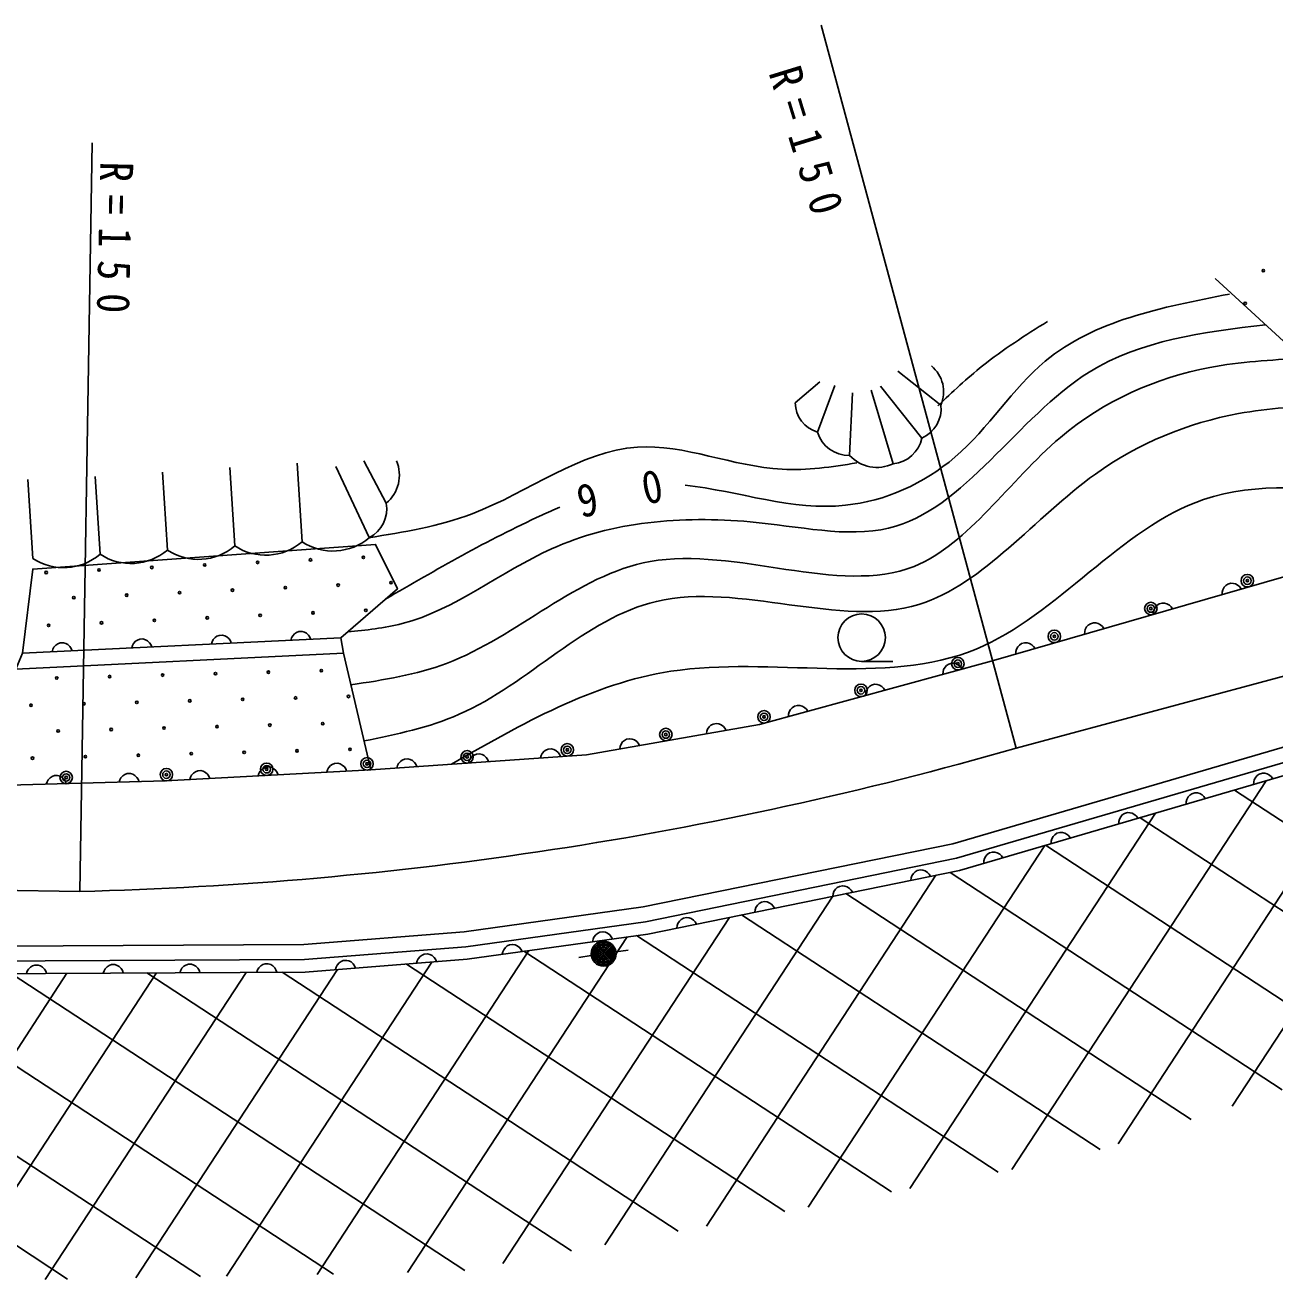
# Model space of a CAD drawing. Units: millimetres, scale not verified. Extents: x 40000 to 680000, y 20000 to 380000.
# Drawn here: x 85648 to 135721, y 264906 to 315602 of the extents above; entities that cross this region are included whole.
import ezdxf

# ---------------------------------------------------------------- set-up
doc = ezdxf.new("R2010")
doc.units = ezdxf.units.MM
doc.header["$LTSCALE"] = 1000
doc.layers.add('M-BGD', color=7, linetype='Continuous', lineweight=25)
doc.styles.add('ＭＳ ゴシック', font='')
doc.styles.get('ＭＳ ゴシック').set_extended_font_data('MS Gothic')

msp = doc.modelspace()

# ---------------------------------------------------------------- hatches: boundary and pattern name
at = {"layer": 'M-BGD'}
h = msp.add_hatch(dxfattribs=at)
h.set_pattern_fill('USER', color=256, style=0, pattern_type=2)
h.set_pattern_definition([(236.8024, (124411, 334329), (2510.36, -1642.583), []), (326.8024, (124411, 334329), (1642.583, 2510.36), [])])
h.paths.add_polyline_path([(63032, 277495), (96862, 277673), (103353, 278186), (110591, 279195), (123091, 281742), (144727, 288067), (153072, 290326), (165286, 293454), (169210, 294274), (174017, 294801), (180943, 295213), (187054, 295213), (196887, 294506), (216630, 291969), (248564, 287011), (252053, 286198), (255350, 284752), (257589, 283423), (252200, 274037), (245628, 275908), (193679, 282354), (173961, 283491), (156518, 279700), (127700, 270220), (103052, 265669), (62814, 264906)])

# ---------------------------------------------------------------- linework, layer by layer
for p, q in [((117546, 315602), (125359, 286638)), ((87838, 280898), (88331, 310894)), ((137196, 301911), (133330, 305460)), ((122342, 300381), (120621, 301744)), ((116508, 300477), (117488, 301313)), ((117393, 299305), (118086, 301170)), ((121577, 299066), (119927, 301146)), ((118684, 298372), (118803, 300883)), ((120429, 298038), (119545, 300979)), ((100109, 296455), (99212, 298153)), ((91342, 294577), (91149, 297702)), ((94040, 294744), (93846, 297884)), ((96738, 294911), (96544, 298065)), ((99436, 295077), (98091, 297929)), ((85946, 294244), (85751, 297399)), ((88644, 294411), (88452, 297521)), ((124355, 290130), (140880, 294891)), ((125359, 286638), (152036, 293833)), ((115074, 287588), (124355, 290130)), ((119167, 290119), (120417, 290119)), ((108133, 286377), (115074, 287588)), ((99499, 285772), (108133, 286377)), ((91267, 285328), (99499, 285772)), ((82511, 285086), (91267, 285328)), ((63933, 281291), (87838, 280898)), ((108330, 278332), (107835, 278257)), ((109319, 278480), (109813, 278552))]:
    msp.add_line(p, q, dxfattribs=at)
for points in [[(63026, 278595), (96815, 278773), (103234, 279280), (110405, 280279), (122826, 282811), (144429, 289126), (152792, 291390), (165037, 294525), (169037, 295361), (173924, 295898), (180911, 296313), (187093, 296313), (196997, 295601), (216784, 293058), (248773, 288091), (252401, 287247), (255853, 285733), (258150, 284369)], [(63029, 277995), (96841, 278173), (103299, 278683), (110506, 279688), (122970, 282228), (144591, 288549), (152945, 290810), (165173, 293941), (169131, 294768), (173975, 295300), (180928, 295713), (187072, 295713), (196937, 295004), (216700, 292464), (248659, 287502), (252211, 286675), (255578, 285198), (257844, 283853)], [(257589, 283423), (255350, 284752), (252053, 286198), (248564, 287011), (216630, 291969), (196887, 294506), (187054, 295213), (180943, 295213), (174017, 294801), (169210, 294274), (165286, 293454), (153072, 290326), (144727, 288067), (123091, 281742), (110591, 279195), (103353, 278186), (96862, 277673), (63032, 277495)], [(85531, 290450), (85947, 293819), (99688, 294803), (100559, 293024), (98288, 291056)], [(134379, 293018), (134321, 293102), (134253, 293165), (134154, 293220), (134064, 293244), (133963, 293248), (133840, 293213), (133756, 293155), (133693, 293087), (133638, 292988), (133614, 292898), (133610, 292797)], [(131625, 292225), (131567, 292308), (131499, 292372), (131400, 292426), (131310, 292450), (131209, 292454), (131086, 292419), (131002, 292362), (130939, 292293), (130884, 292194), (130860, 292104), (130856, 292003)], [(128870, 291431), (128813, 291514), (128745, 291578), (128646, 291633), (128556, 291657), (128455, 291661), (128332, 291625), (128248, 291568), (128185, 291500), (128130, 291401), (128106, 291311), (128102, 291210)], [(85266, 289807), (85531, 290450), (98288, 291056), (98401, 290450)], [(90714, 290696), (90678, 290791), (90626, 290868), (90542, 290944), (90460, 290988), (90363, 291016), (90235, 291010), (90141, 290973), (90063, 290922), (89987, 290838), (89943, 290756), (89915, 290658)], [(93903, 290848), (93867, 290942), (93815, 291020), (93731, 291096), (93649, 291140), (93552, 291167), (93424, 291161), (93330, 291125), (93252, 291073), (93176, 290989), (93132, 290907), (93104, 290810)], [(97093, 290999), (97056, 291093), (97004, 291171), (96921, 291247), (96838, 291291), (96741, 291319), (96613, 291313), (96519, 291276), (96441, 291224), (96365, 291141), (96321, 291058), (96294, 290961)], [(87525, 290545), (87489, 290639), (87437, 290717), (87353, 290793), (87271, 290837), (87174, 290864), (87046, 290858), (86951, 290822), (86874, 290770), (86798, 290686), (86753, 290604), (86726, 290507)], [(126116, 290637), (126059, 290721), (125991, 290784), (125892, 290839), (125802, 290863), (125700, 290867), (125577, 290832), (125494, 290774), (125431, 290706), (125376, 290607), (125352, 290517), (125348, 290416)], [(82511, 285086), (85266, 289807), (98401, 290450), (99499, 285772)], [(123194, 289812), (123138, 289896), (123070, 289960), (122972, 290016), (122882, 290042), (122781, 290047), (122658, 290013), (122573, 289957), (122509, 289890), (122453, 289791), (122428, 289702), (122422, 289601)], [(120100, 288964), (120044, 289049), (119977, 289113), (119878, 289169), (119788, 289194), (119687, 289200), (119564, 289166), (119480, 289110), (119415, 289042), (119359, 288944), (119334, 288854), (119329, 288753)], [(117007, 288117), (116950, 288201), (116883, 288266), (116785, 288322), (116695, 288347), (116594, 288352), (116470, 288319), (116386, 288262), (116322, 288195), (116266, 288097), (116240, 288007), (116235, 287906)], [(113733, 287354), (113685, 287443), (113624, 287513), (113531, 287578), (113444, 287612), (113344, 287627), (113218, 287605), (113129, 287557), (113058, 287496), (112993, 287403), (112960, 287316), (112945, 287216)], [(110262, 286748), (110214, 286838), (110153, 286908), (110061, 286973), (109974, 287007), (109874, 287022), (109748, 287000), (109659, 286952), (109588, 286891), (109523, 286798), (109489, 286711), (109474, 286611)], [(107093, 286304), (107055, 286398), (107001, 286474), (106916, 286548), (106833, 286591), (106735, 286616), (106607, 286607), (106513, 286568), (106437, 286515), (106363, 286429), (106320, 286346), (106295, 286248)], [(98526, 285719), (98489, 285814), (98437, 285891), (98353, 285966), (98270, 286010), (98173, 286037), (98045, 286030), (97951, 285993), (97874, 285941), (97798, 285856), (97754, 285774), (97728, 285676)], [(101337, 285901), (101298, 285994), (101245, 286071), (101160, 286145), (101076, 286187), (100978, 286212), (100851, 286203), (100757, 286165), (100681, 286111), (100606, 286026), (100564, 285943), (100539, 285845)], [(104215, 286102), (104176, 286196), (104123, 286272), (104038, 286347), (103954, 286389), (103856, 286414), (103729, 286405), (103635, 286367), (103559, 286313), (103485, 286228), (103442, 286144), (103417, 286046)], [(87289, 285218), (87254, 285313), (87204, 285392), (87122, 285469), (87040, 285515), (86943, 285545), (86816, 285541), (86720, 285506), (86642, 285456), (86564, 285374), (86518, 285293), (86489, 285196)], [(90207, 285299), (90173, 285394), (90123, 285472), (90040, 285550), (89959, 285596), (89862, 285625), (89734, 285622), (89639, 285587), (89561, 285537), (89483, 285455), (89437, 285373), (89408, 285277)], [(93038, 285423), (93001, 285518), (92949, 285595), (92865, 285670), (92782, 285714), (92685, 285741), (92557, 285734), (92463, 285697), (92386, 285645), (92310, 285560), (92266, 285478), (92240, 285380)], [(95782, 285571), (95745, 285666), (95693, 285743), (95609, 285818), (95526, 285862), (95429, 285889), (95301, 285882), (95207, 285845), (95130, 285793), (95054, 285708), (95010, 285626), (94984, 285528)], [(135645, 285412), (135587, 285495), (135519, 285559), (135419, 285613), (135329, 285637), (135228, 285640), (135105, 285604), (135022, 285547), (134959, 285478), (134904, 285379), (134881, 285289), (134877, 285188)], [(132940, 284622), (132883, 284705), (132814, 284768), (132715, 284822), (132625, 284846), (132524, 284850), (132401, 284814), (132318, 284756), (132254, 284688), (132200, 284588), (132176, 284498), (132173, 284397)], [(130236, 283831), (130178, 283914), (130110, 283977), (130010, 284032), (129920, 284055), (129819, 284059), (129696, 284023), (129613, 283966), (129550, 283897), (129495, 283798), (129472, 283708), (129468, 283606)], [(127531, 283040), (127474, 283123), (127405, 283187), (127306, 283241), (127216, 283265), (127115, 283268), (126992, 283233), (126909, 283175), (126845, 283106), (126791, 283007), (126767, 282917), (126764, 282816)], [(124827, 282250), (124769, 282333), (124701, 282396), (124601, 282450), (124511, 282474), (124410, 282478), (124287, 282442), (124204, 282384), (124141, 282316), (124086, 282216), (124063, 282126), (124059, 282025)], [(121920, 281503), (121870, 281591), (121807, 281660), (121712, 281722), (121624, 281753), (121524, 281766), (121398, 281740), (121311, 281689), (121242, 281626), (121179, 281532), (121148, 281444), (121136, 281344)], [(118795, 280867), (118745, 280954), (118682, 281023), (118587, 281085), (118499, 281117), (118399, 281129), (118273, 281103), (118186, 281053), (118117, 280990), (118054, 280895), (118023, 280807), (118011, 280707)], [(115670, 280230), (115620, 280317), (115557, 280386), (115462, 280449), (115374, 280480), (115274, 280492), (115148, 280466), (115061, 280416), (114992, 280353), (114929, 280258), (114898, 280170), (114886, 280070)], [(112545, 279593), (112494, 279681), (112431, 279749), (112337, 279812), (112249, 279843), (112149, 279855), (112023, 279829), (111936, 279779), (111867, 279716), (111804, 279622), (111773, 279534), (111761, 279433)], [(109177, 278998), (109132, 279088), (109074, 279161), (108984, 279229), (108898, 279266), (108798, 279284), (108671, 279266), (108581, 279221), (108508, 279163), (108440, 279073), (108404, 278987), (108385, 278887)], [(102129, 278089), (102090, 278183), (102036, 278258), (101950, 278332), (101866, 278373), (101768, 278398), (101640, 278388), (101547, 278348), (101471, 278294), (101398, 278208), (101356, 278125), (101332, 278026)], [(105559, 278493), (105514, 278584), (105455, 278657), (105365, 278725), (105279, 278761), (105180, 278780), (105053, 278762), (104962, 278717), (104890, 278659), (104821, 278568), (104785, 278483), (104766, 278383)], [(86498, 277619), (86465, 277714), (86417, 277794), (86336, 277874), (86256, 277921), (86160, 277953), (86032, 277952), (85936, 277920), (85856, 277871), (85777, 277791), (85729, 277710), (85698, 277614)], [(89573, 277635), (89541, 277731), (89492, 277810), (89412, 277890), (89331, 277937), (89235, 277969), (89107, 277968), (89011, 277936), (88932, 277887), (88852, 277807), (88805, 277727), (88773, 277630)], [(92648, 277651), (92616, 277747), (92568, 277826), (92487, 277906), (92407, 277954), (92311, 277985), (92183, 277984), (92087, 277952), (92007, 277904), (91928, 277823), (91880, 277743), (91848, 277647)], [(95724, 277667), (95691, 277763), (95643, 277843), (95563, 277922), (95482, 277970), (95386, 278001), (95258, 278001), (95162, 277968), (95083, 277920), (95003, 277839), (94955, 277759), (94924, 277663)], [(98883, 277833), (98844, 277926), (98790, 278002), (98704, 278075), (98620, 278117), (98522, 278141), (98394, 278131), (98301, 278092), (98225, 278038), (98152, 277952), (98110, 277868), (98086, 277770)]]:
    msp.add_lwpolyline(points, dxfattribs=at)
for centre, radius in [((135265, 305772), 50), ((134536, 304460), 50), ((94958, 294083), 50), ((97077, 294184), 50), ((99196, 294284), 50), ((86483, 293681), 50), ((88602, 293781), 50), ((90720, 293882), 50), ((92839, 293983), 50), ((134625, 293350), 250), ((93949, 292973), 50), ((96068, 293074), 50), ((98187, 293175), 50), ((100306, 293275), 50), ((134625, 293350), 150), ((134625, 293350), 50), ((87592, 292672), 50), ((89711, 292772), 50), ((91830, 292873), 50), ((95059, 291964), 50), ((97178, 292065), 50), ((99297, 292166), 50), ((119167, 291069), 950), ((130758, 292235), 250), ((130758, 292235), 150), ((130758, 292235), 50), ((86583, 291562), 50), ((88702, 291663), 50), ((90821, 291763), 50), ((92940, 291864), 50), ((126890, 291120), 250), ((126890, 291120), 150), ((126890, 291120), 50), ((123020, 290024), 250), ((123020, 290024), 150), ((123020, 290024), 50), ((86909, 289452), 50), ((89029, 289510), 50), ((91150, 289569), 50), ((93270, 289628), 50), ((95391, 289686), 50), ((97511, 289745), 50), ((119138, 288960), 250), ((119138, 288960), 150), ((119138, 288960), 50), ((87998, 288421), 50), ((90119, 288479), 50), ((92239, 288538), 50), ((94360, 288597), 50), ((96480, 288655), 50), ((98601, 288714), 50), ((85878, 288362), 50), ((115256, 287897), 250), ((115256, 287897), 150), ((91208, 287448), 50), ((93329, 287507), 50), ((95449, 287566), 50), ((97570, 287624), 50), ((115256, 287897), 50), ((86967, 287331), 50), ((89088, 287390), 50), ((111319, 287187), 250), ((111319, 287187), 150), ((111319, 287187), 50), ((92298, 286418), 50), ((94418, 286476), 50), ((96539, 286535), 50), ((98660, 286593), 50), ((103354, 286293), 250), ((103354, 286293), 150), ((107370, 286574), 250), ((107370, 286574), 150), ((107370, 286574), 50), ((85936, 286242), 50), ((88057, 286300), 50), ((90177, 286359), 50), ((95323, 285797), 250), ((95323, 285797), 150), ((99343, 286014), 250), ((99343, 286014), 150), ((99343, 286014), 50), ((103354, 286293), 50), ((87287, 285468), 250), ((87287, 285468), 150), ((87287, 285468), 50), ((91304, 285580), 250), ((91304, 285580), 150), ((91304, 285580), 50), ((95323, 285797), 50), ((108824, 278408), 500), ((108824, 278408), 440), ((108824, 278408), 380), ((108824, 278408), 320), ((108824, 278408), 260), ((108824, 278408), 200), ((108824, 278408), 140), ((108824, 278408), 80), ((108824, 278408), 20)]:
    msp.add_circle(centre, radius, dxfattribs=at)
for centre, radius, start, end in [((121099, 300915), 1353, 336.7571, 50.4969), ((117731, 300481), 1223, 180.1866, 253.9264), ((121083, 300233), 1268, 292.9385, 6.6783), ((118660, 299699), 1327, 197.2925, 271.0322), ((120318, 299317), 1284, 274.9851, 348.7249), ((99185, 297582), 1457, 309.3485, 23.0883), ((119780, 299369), 1481, 222.2737, 296.0135), ((98854, 296215), 1278, 297.1005, 10.8403), ((97976, 296793), 2253, 236.6641, 310.4039), ((89882, 296293), 2253, 236.6641, 310.4039), ((92580, 296459), 2253, 236.6641, 310.4039), ((95278, 296626), 2253, 236.6641, 310.4039), ((87184, 296126), 2253, 236.6641, 310.4039), ((84100, 430852), 150000, 271.42821, 285.96581)]:
    msp.add_arc(centre, radius, start, end, dxfattribs=at)
for points, knots in [([(112097, 297180), (114234, 296943), (116406, 296136), (118518, 296376), (120104, 296529), (121670, 297242), (122903, 298300), (124264, 299468), (125220, 301055), (126528, 302148), (128472, 303773), (131193, 304304), (133914, 304836)], [0, 0, 0, 0, 1, 1, 1, 2, 2, 2, 3, 3, 3, 4, 4, 4, 4]), ([(122225, 300363), (122806, 300912), (123387, 301460), (124009, 301956), (124832, 302613), (125727, 303177), (126622, 303741)], [0, 0, 0, 0, 1, 1, 1, 2, 2, 2, 2]), ([(98565, 291296), (99303, 291372), (100042, 291449), (100746, 291632), (102883, 292185), (104702, 293710), (106737, 294627), (109180, 295727), (111934, 295951), (114704, 295710), (116621, 295540), (118580, 295055), (120249, 295456), (123307, 296190), (125391, 299902), (128279, 301701), (130358, 302997), (132853, 303302), (135348, 303607)], [0, 0, 0, 0, 1, 1, 1, 2, 2, 2, 3, 3, 3, 4, 4, 4, 5, 5, 5, 6, 6, 6, 6]), ([(98700, 289178), (100005, 289378), (101310, 289578), (102531, 290038), (105367, 291108), (107747, 293586), (110689, 294117), (114102, 294734), (118271, 292730), (121269, 293926), (123472, 294823), (125069, 297345), (127132, 299088), (128879, 300565), (130960, 301483), (133123, 301893), (134332, 302122), (135567, 302192), (136801, 302262)], [0, 0, 0, 0, 1, 1, 1, 2, 2, 2, 3, 3, 3, 4, 4, 4, 5, 5, 5, 6, 6, 6, 6]), ([(99227, 286932), (100530, 287199), (101833, 287466), (103041, 287999), (105818, 289224), (108089, 291857), (110944, 292524), (114241, 293293), (118316, 291440), (121460, 292396), (124074, 293219), (126080, 295863), (128534, 297622), (130272, 298868), (132234, 299670), (134270, 300044), (135471, 300265), (136698, 300338), (137925, 300411)], [0, 0, 0, 0, 1, 1, 1, 2, 2, 2, 3, 3, 3, 4, 4, 4, 5, 5, 5, 6, 6, 6, 6]), ([(99408, 295073), (100808, 295296), (102207, 295519), (103551, 296029), (105809, 296887), (107908, 298559), (110179, 298706), (112043, 298827), (114022, 297921), (115979, 297814), (116981, 297759), (117978, 297914), (118974, 298069)], [0, 0, 0, 0, 1, 1, 1, 2, 2, 2, 3, 3, 3, 4, 4, 4, 4]), ([(102724, 285998), (105551, 287616), (108379, 289233), (111517, 289720), (115550, 290344), (120096, 289101), (123754, 290612), (127006, 291955), (129558, 295475), (132868, 296603), (134985, 297324), (137413, 297066), (139840, 296808)], [0, 0, 0, 0, 1, 1, 1, 2, 2, 2, 3, 3, 3, 4, 4, 4, 4]), ([(100080, 292610), (102117, 293792), (104154, 294974), (106345, 295973), (106585, 296082), (106826, 296189), (107069, 296292)], [0, 0, 0, 0, 1, 1, 1, 2, 2, 2, 2])]:
    msp.add_open_spline(points, degree=3, knots=knots, dxfattribs=at)

# ---------------------------------------------------------------- texts
at = {"layer": 'M-BGD', "char_height": 1320, "attachment_point": 7, "style": 'ＭＳ ゴシック'}
for s, insert, rotation in [('\\T1.63;\\W0.9;R=150', (115407, 313705), 287.1), ('\\T1.63;\\W0.9;R=150', (88637, 310155), 268.7), ('\\T3.27;\\W0.9;90', (107917, 295845), 11.5)]:
    msp.add_mtext(s, dxfattribs=dict(at, insert=insert, rotation=rotation))

doc.saveas('drawing.dxf')
